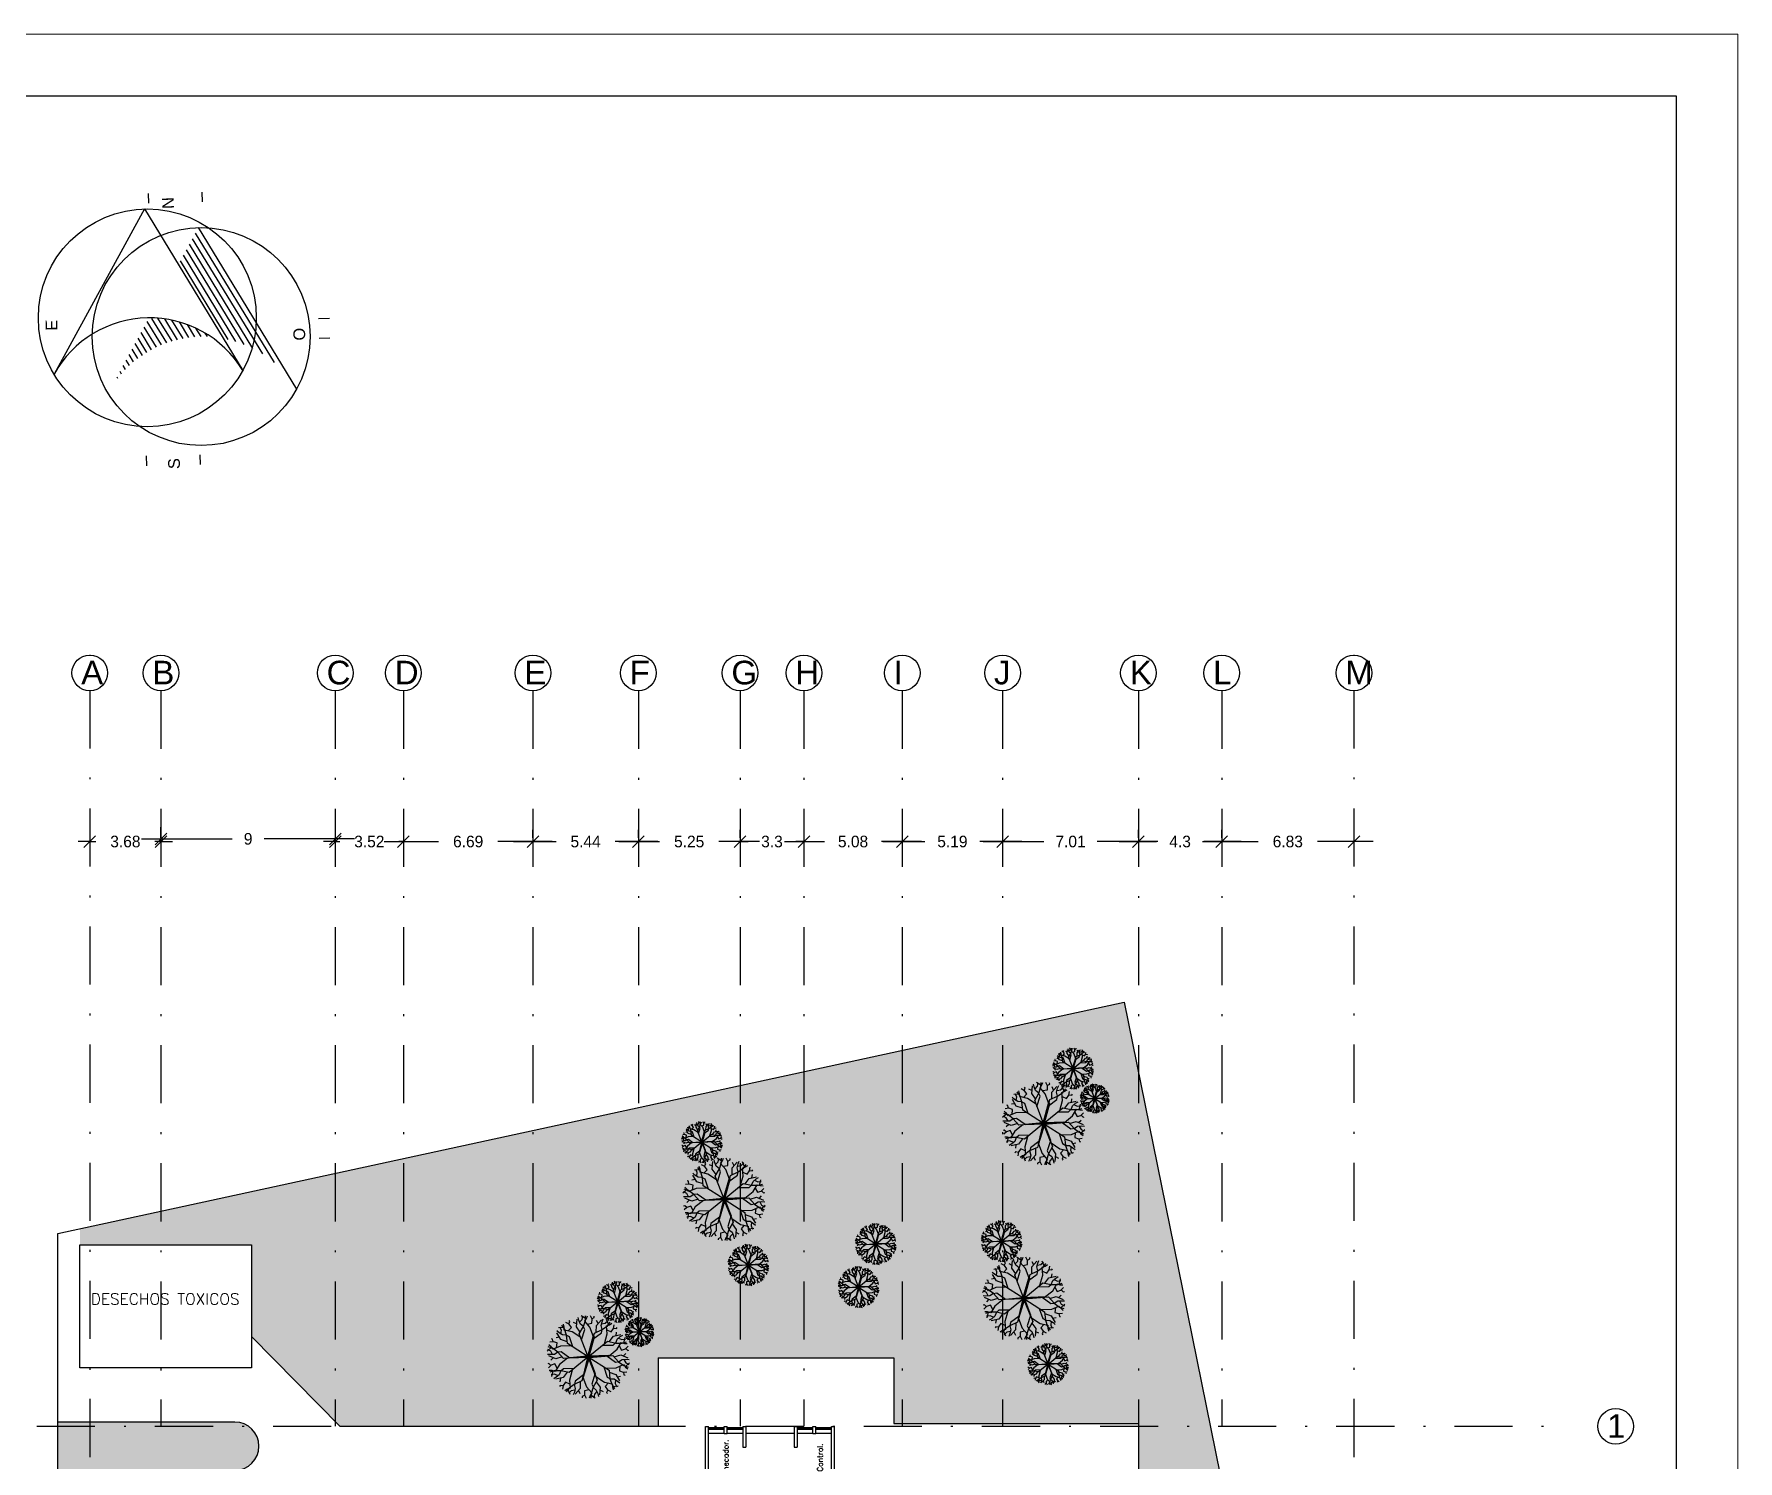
# Model space of a CAD drawing. Header units: millimetres. Extents: x -1615 to -538, y 177 to 397.
# Drawn here: x -815.1 to -727.1, y 323.5 to 397.2 of the extents above; entities that cross this region are included whole.
import ezdxf
from ezdxf.enums import TextEntityAlignment as Align

# ---------------------------------------------------------------- set-up
doc = ezdxf.new("R2010")
doc.units = ezdxf.units.MM
doc.linetypes.add('DASHDOT', pattern=[1, 0.5, -0.25, 0, -0.25])
for name, color, linetype in [('010', 6, 'Continuous'), ('7', 7, 'Continuous'), ('AUX', 8, 'Continuous'), ('EJES', 4, 'DASHDOT'), ('LOCALES', 2, 'Continuous'), ('MOB', 7, 'Continuous'), ('MUROS', 1, 'Continuous'), ('MUROS2', 9, 'Continuous'), ('P-1', 1, 'Continuous'), ('TITULOS', 5, 'Continuous'), ('VENTANAS', 4, 'Continuous')]:
    doc.layers.add(name, color=color, linetype=linetype)
doc.layers.add('muros bajos', color=252, linetype='Continuous', lineweight=20)
doc.styles.add('LOCALES', font='ARIAL.TTF', dxfattribs={"height": 0.25})
doc.styles.add('ROMANS', font='ROMANS.shx')
doc.styles.get("Standard").update_dxf_attribs({"font": 'stylu.ttf'})
doc.styles.add('SUIZOA', font='swissl.ttf')
doc.dimstyles.new('ISO-25', dxfattribs={"dimtxt": 0.5, "dimasz": 0.5, "dimexe": 0.5, "dimexo": 0.625, "dimtad": 0, "dimtih": 1, "dimtoh": 1, "dimtxsty": 'Standard', "dimblk": 'ARCHTICK', "dimcen": 2.5, "dimadec": 0, "dimazin": 0, "dimtfac": 1, "dimtmove": 0, "dimatfit": 3, "dimfxl": 0, "dimarcsym": 0})

# ---------------------------------------------------------------- blocks, each defined once
blk = doc.blocks.new('tree_pl01')
at = {"layer": '010'}
for p, q in [((-0.78, 1.712), (-0.796, 1.768)), ((-0.647, 1.687), (-0.78, 1.712)), ((-0.65, 1.67), (-0.625, 1.849)), ((-0.589, 1.488), (-0.65, 1.67)), ((-0.407, 1.786), (-0.492, 1.891)), ((-0.434, 1.336), (-0.286, 1.687)), ((-0.286, 1.687), (-0.407, 1.786)), ((-0.333, 1.709), (-0.405, 1.916)), ((-0.383, 1.766), (-0.201, 1.975)), ((-0.148, 1.454), (-0.333, 1.709)), ((-0.192, 1.794), (-0.272, 1.946)), ((-0.034, 1.707), (-0.192, 1.794)), ((-0.026, 1.814), (-0.039, 1.955)), ((-0.039, 1.625), (-0.026, 1.814)), ((0.182, 1.555), (0.038, 1.891)), ((0.13, 1.676), (0.248, 1.794)), ((0.397, 1.892), (0.417, 1.947)), ((0.49, 1.793), (0.397, 1.892)), ((0.42, 1.599), (0.478, 1.781)), ((0.478, 1.781), (0.603, 1.912)), ((0.742, 1.733), (0.735, 1.868)), ((0.782, 1.582), (0.742, 1.733)), ((0.75, 1.702), (1.02, 1.764)), ((0.757, 1.627), (0.82, 1.837)), ((0.921, 1.613), (0.946, 1.782)), ((1.067, 1.532), (1.14, 1.653)), ((-1.627, 0.874), (-1.673, 0.91)), ((-1.504, 0.932), (-1.627, 0.874)), ((-1.496, 0.917), (-1.582, 1.076)), ((-1.369, 1.153), (-1.499, 1.188)), ((-1.341, 0.806), (-1.496, 0.917)), ((-1.263, 1.135), (-1.444, 1.26)), ((-1.213, 1.145), (-1.369, 1.153)), ((-1.199, 1.286), (-1.353, 1.362)), ((-1.17, 0.963), (-1.341, 0.806)), ((-1.337, 1.152), (-1.313, 1.427)), ((-0.964, 1.038), (-1.263, 1.135)), ((-1.126, 0.773), (-1.213, 1.145)), ((-1.02, 1.309), (-1.199, 1.286)), ((-1.077, 1.4), (-1.17, 1.507)), ((-0.976, 1.24), (-1.077, 1.4)), ((-0.757, 1.313), (-1.07, 1.5)), ((-0.965, 1.038), (-0.976, 1.24)), ((-0.882, 0.903), (-0.967, 1.058)), ((-0.559, 0.994), (-0.964, 1.038)), ((-0.396, 0.739), (-0.882, 0.903)), ((-0.87, 1.38), (-0.843, 1.545)), ((-0.651, 1.004), (-0.757, 1.313)), ((-0.359, 1.515), (-0.589, 1.488)), ((0.086, -0.01), (-0.559, 0.994)), ((-0.456, 0.834), (-0.434, 1.336)), ((-0.161, 1.297), (-0.138, 1.473)), ((0.137, 0.879), (-0.161, 1.297)), ((-0.149, 1.456), (-0.039, 1.625)), ((0.154, 1.181), (-0.148, 1.454)), ((0.086, 1.243), (0.182, 1.555)), ((0.086, -0.01), (0.154, 1.181)), ((0.086, -0.01), (0.841, 0.914)), ((0.143, 0.991), (0.456, 1.384)), ((0.623, 1.485), (0.42, 1.599)), ((0.456, 1.384), (0.782, 1.582)), ((0.649, 0.679), (0.654, 1.192)), ((0.654, 1.192), (0.776, 1.321)), ((0.721, 0.766), (1.205, 0.9)), ((0.757, 1.312), (0.757, 1.627)), ((0.757, 1.313), (0.946, 1.386)), ((0.841, 0.914), (0.757, 1.312)), ((0.822, 1.003), (1.083, 1.2)), ((0.998, 1.449), (0.921, 1.613)), ((0.946, 1.386), (1.067, 1.532)), ((1.083, 1.2), (1.164, 1.556)), ((1.112, 1.328), (1.277, 1.354)), ((1.205, 0.9), (1.585, 0.868)), ((1.302, 1.095), (1.455, 1.208)), ((1.399, 0.884), (1.302, 1.095)), ((1.406, 0.665), (1.591, 0.919)), ((1.455, 1.346), (1.504, 1.378)), ((1.472, 1.211), (1.455, 1.346)), ((1.455, 1.208), (1.634, 1.24)), ((1.585, 0.868), (1.641, 1.014)), ((1.591, 0.919), (1.765, 1.052)), ((1.63, 0.984), (1.884, 0.876)), ((1.641, 1.014), (1.715, 1.127)), ((1.715, 0.812), (1.835, 0.934)), ((-1.775, 0.076), (-1.901, 0.028)), ((-1.679, 0.123), (-1.898, 0.118)), ((-1.748, 0.094), (-1.891, 0.331)), ((-1.716, 0.284), (-1.885, 0.254)), ((-1.684, 0.447), (-1.822, 0.479)), ((-1.643, 0.161), (-1.775, 0.076)), ((-1.373, 0.565), (-1.737, 0.532)), ((-1.584, 0.407), (-1.716, 0.284)), ((-1.508, 0.377), (-1.684, 0.447)), ((-1.379, 0.221), (-1.679, 0.123)), ((-1.355, -0.088), (-1.643, 0.161)), ((-1.504, 0.553), (-1.58, 0.702)), ((-1.502, 0.039), (-1.548, -0.188)), ((-1.381, 0.22), (-1.508, 0.377)), ((-1.233, 0.16), (-1.394, 0.236)), ((-1.026, 0.423), (-1.379, 0.221)), ((-1.106, 0.378), (-1.373, 0.565)), ((-0.744, 0.314), (-1.233, 0.16)), ((-0.849, 0.354), (-1.126, 0.773)), ((0.086, -0.01), (-1.026, 0.423)), ((0.086, -0.01), (1.239, 0.293)), ((0.947, 0.216), (1.252, 0.628)), ((1.055, 0.245), (1.526, 0.069)), ((1.239, 0.293), (1.406, 0.665)), ((1.252, 0.628), (1.427, 0.661)), ((1.277, 0.377), (1.604, 0.382)), ((1.407, 0.666), (1.602, 0.614)), ((1.526, 0.069), (1.814, -0.181)), ((1.602, 0.614), (1.786, 0.66)), ((1.604, 0.382), (1.879, 0.623)), ((1.673, -0.059), (1.719, 0.169)), ((1.681, 0.634), (1.715, 0.812)), ((1.703, 0.469), (1.851, 0.393)), ((1.719, 0.169), (1.91, 0.17)), ((1.786, 0.66), (1.916, 0.716)), ((1.91, 0.17), (2.073, 0.092)), ((1.925, 0.163), (1.99, 0.282)), ((1.99, 0.282), (2.049, 0.28)), ((-1.739, -0.19), (-1.902, -0.111)), ((-1.819, -0.301), (-1.878, -0.299)), ((-1.754, -0.182), (-1.819, -0.301)), ((-1.615, -0.68), (-1.745, -0.735)), ((-1.548, -0.188), (-1.739, -0.19)), ((-1.433, -0.402), (-1.708, -0.642)), ((-1.532, -0.489), (-1.68, -0.413)), ((-1.431, -0.633), (-1.615, -0.68)), ((-1.51, -0.653), (-1.544, -0.831)), ((-1.106, -0.397), (-1.433, -0.402)), ((-1.236, -0.685), (-1.431, -0.633)), ((-1.235, -0.684), (-1.42, -0.939)), ((-0.884, -0.264), (-1.355, -0.088)), ((-1.081, -0.648), (-1.256, -0.681)), ((-1.068, -0.313), (-1.235, -0.684)), ((-0.776, -0.236), (-1.081, -0.648)), ((0.086, -0.01), (-1.068, -0.313)), ((-0.55, -0.786), (-1.034, -0.92)), ((0.086, -0.01), (-0.67, -0.933)), ((-0.478, -0.699), (-0.483, -1.211)), ((0.086, -0.01), (0.017, -1.201)), ((0.019, -0.989), (0.1, -0.013)), ((0.063, -0.05), (0.019, -0.989)), ((0.086, -0.01), (1.197, -0.443)), ((0.086, -0.01), (0.73, -1.013)), ((0.567, -0.759), (1.053, -0.922)), ((0.915, -0.333), (1.404, -0.18)), ((1.02, -0.374), (1.297, -0.793)), ((1.197, -0.443), (1.55, -0.24)), ((1.277, -0.397), (1.544, -0.585)), ((1.297, -0.793), (1.384, -1.164)), ((1.404, -0.18), (1.565, -0.255)), ((1.544, -0.585), (1.908, -0.552)), ((1.55, -0.24), (1.85, -0.143)), ((1.552, -0.24), (1.679, -0.396)), ((1.675, -0.573), (1.751, -0.722)), ((1.679, -0.396), (1.855, -0.467)), ((1.755, -0.427), (1.887, -0.303)), ((1.814, -0.181), (1.946, -0.096)), ((1.85, -0.143), (2.069, -0.138)), ((1.855, -0.467), (1.993, -0.499)), ((1.887, -0.303), (2.056, -0.274)), ((1.919, -0.113), (2.062, -0.35)), ((1.946, -0.096), (2.072, -0.047)), ((-1.459, -1.004), (-1.713, -0.896)), ((-1.544, -0.831), (-1.664, -0.954)), ((-1.42, -0.939), (-1.594, -1.072)), ((-1.47, -1.034), (-1.544, -1.147)), ((-1.414, -0.888), (-1.47, -1.034)), ((-1.284, -1.228), (-1.463, -1.26)), ((-1.034, -0.92), (-1.414, -0.888)), ((-1.284, -1.365), (-1.333, -1.398)), ((-1.301, -1.231), (-1.284, -1.365)), ((-1.131, -1.114), (-1.284, -1.228)), ((-1.228, -0.904), (-1.131, -1.114)), ((-0.941, -1.348), (-1.106, -1.374)), ((-0.912, -1.219), (-0.993, -1.576)), ((-0.896, -1.551), (-0.969, -1.672)), ((-0.651, -1.023), (-0.912, -1.219)), ((-0.775, -1.406), (-0.896, -1.551)), ((-0.827, -1.468), (-0.75, -1.632)), ((-0.586, -1.333), (-0.775, -1.406)), ((-0.75, -1.632), (-0.775, -1.802)), ((-0.67, -0.933), (-0.586, -1.332)), ((-0.285, -1.404), (-0.611, -1.601)), ((-0.611, -1.601), (-0.571, -1.753)), ((-0.483, -1.211), (-0.605, -1.341)), ((-0.586, -1.332), (-0.586, -1.646)), ((-0.452, -1.505), (-0.249, -1.618)), ((-0.249, -1.618), (-0.307, -1.8)), ((0.028, -1.011), (-0.285, -1.404)), ((0.085, -1.262), (-0.011, -1.575)), ((-0.011, -1.575), (0.133, -1.911)), ((0.017, -1.201), (0.319, -1.474)), ((0.034, -0.899), (0.332, -1.316)), ((0.32, -1.475), (0.21, -1.645)), ((0.332, -1.316), (0.309, -1.493)), ((0.319, -1.474), (0.504, -1.729)), ((0.605, -1.356), (0.457, -1.707)), ((0.53, -1.535), (0.76, -1.508)), ((0.627, -0.854), (0.605, -1.356)), ((0.73, -1.013), (1.135, -1.057)), ((0.76, -1.508), (0.821, -1.689)), ((0.822, -1.023), (0.928, -1.332)), ((0.928, -1.332), (1.241, -1.52)), ((1.041, -1.4), (1.014, -1.565)), ((1.053, -0.922), (1.138, -1.078)), ((1.135, -1.057), (1.434, -1.154)), ((1.136, -1.058), (1.147, -1.259)), ((1.147, -1.259), (1.248, -1.42)), ((1.191, -1.328), (1.37, -1.306)), ((1.248, -1.42), (1.341, -1.526)), ((1.341, -0.983), (1.512, -0.825)), ((1.37, -1.306), (1.524, -1.382)), ((1.384, -1.164), (1.54, -1.173)), ((1.434, -1.154), (1.615, -1.279)), ((1.508, -1.171), (1.484, -1.447)), ((1.512, -0.825), (1.667, -0.936)), ((1.54, -1.173), (1.67, -1.208)), ((1.667, -0.936), (1.753, -1.096)), ((1.675, -0.951), (1.798, -0.894)), ((1.798, -0.894), (1.844, -0.93)), ((-0.579, -1.722), (-0.849, -1.784)), ((-0.586, -1.646), (-0.649, -1.856)), ((-0.571, -1.753), (-0.564, -1.887)), ((-0.307, -1.8), (-0.432, -1.931)), ((-0.319, -1.813), (-0.226, -1.912)), ((-0.226, -1.912), (-0.246, -1.966)), ((0.041, -1.696), (-0.077, -1.814)), ((0.21, -1.645), (0.197, -1.834)), ((0.197, -1.834), (0.21, -1.975)), ((0.205, -1.726), (0.363, -1.814)), ((0.363, -1.814), (0.443, -1.965)), ((0.554, -1.786), (0.372, -1.994)), ((0.457, -1.707), (0.578, -1.806)), ((0.504, -1.729), (0.576, -1.936)), ((0.578, -1.806), (0.663, -1.91)), ((0.821, -1.689), (0.796, -1.868)), ((0.818, -1.706), (0.951, -1.732)), ((0.951, -1.732), (0.967, -1.787))]:
    blk.add_line(p, q, dxfattribs=at)
for points in [[(0.119, 0.883), (0.038, 0.025), (0, -1.058)], [(0.05, -1.015), (0.125, -0.05), (1.059, 0.238), (0.107, 0.013), (0.138, 0.889)], [(0, 0), (-0.946, -0.263), (-0.864, -0.288), (0.069, -0.032)], [(0.194, -0.032), (0.939, -0.326), (0.902, -0.357), (0.125, -0.063)]]:
    blk.add_lwpolyline(points, dxfattribs=at)
blk = doc.blocks.new('_Oblique')
at = {"color": 0, "linetype": 'ByBlock', "lineweight": -2}
blk.add_line((-0.5, -0.5), (0.5, 0.5), dxfattribs=at)
blk = doc.blocks.new('*D70')
at = {"color": 0, "lineweight": -2}
for p, q in [((1088.774, 277.916), (1088.174, 277.916)), ((1088.774, 277.916), (1089.086, 277.916)), ((1088.774, 277.854), (1088.774, 277.316)), ((1092.449, 277.916), (1092.136, 277.916)), ((1092.449, 277.916), (1093.049, 277.916)), ((1092.449, 277.854), (1092.449, 277.316))]:
    blk.add_line(p, q, dxfattribs=at)
at = {"layer": 'Defpoints', "color": 0}
for p in [(1088.774, 278.054), (1092.449, 278.054), (1092.449, 277.916)]:
    blk.add_point(p, dxfattribs=at)
at = {"color": 0, "lineweight": -2, "xscale": 0.6, "yscale": 0.6, "zscale": 0.6}
blk.add_blockref('_Oblique', (1088.774, 277.916), dxfattribs=at)
at = {"color": 0, "lineweight": -2, "xscale": 0.6, "yscale": 0.6, "zscale": 0.6, "rotation": 180}
blk.add_blockref('_Oblique', (1092.449, 277.916), dxfattribs=at)
at = {"color": 0, "insert": (1090.611, 277.916), "char_height": 0.6, "attachment_point": 5}
blk.add_mtext('3.68', dxfattribs=at)
blk = doc.blocks.new('_ArchTick')
at = {"color": 0, "linetype": 'ByBlock', "const_width": 0.15}
blk.add_lwpolyline([(-0.5, -0.5), (0.5, 0.5)], dxfattribs=at)
blk = doc.blocks.new('*D71')
at = {"color": 0, "lineweight": -2}
for p, q in [((1091.449, 278.054), (1096.124, 278.054)), ((1092.449, 278.116), (1092.449, 278.654)), ((1102.449, 278.054), (1097.774, 278.054)), ((1101.449, 277.854), (1101.449, 277.454))]:
    blk.add_line(p, q, dxfattribs=at)
at = {"layer": 'Defpoints', "color": 0}
for p in [(1101.449, 278.054), (1101.449, 278.054), (1092.449, 277.916)]:
    blk.add_point(p, dxfattribs=at)
at = {"color": 0, "lineweight": -2, "xscale": 0.6, "yscale": 0.6, "zscale": 0.6, "rotation": 180}
blk.add_blockref('_Oblique', (1092.449, 278.054), dxfattribs=at)
at = {"color": 0, "lineweight": -2, "xscale": 0.6, "yscale": 0.6, "zscale": 0.6}
blk.add_blockref('_Oblique', (1101.449, 278.054), dxfattribs=at)
at = {"color": 0, "insert": (1096.949, 278.054), "char_height": 0.6, "attachment_point": 5}
blk.add_mtext('9', dxfattribs=at)
blk = doc.blocks.new('*D72')
at = {"color": 0, "lineweight": -2}
for p, q in [((1101.449, 277.916), (1100.849, 277.916)), ((1101.449, 277.916), (1101.683, 277.916)), ((1101.449, 277.716), (1101.449, 277.316)), ((1104.968, 277.916), (1104.733, 277.916)), ((1104.968, 277.916), (1105.568, 277.916)), ((1104.968, 277.716), (1104.968, 277.316))]:
    blk.add_line(p, q, dxfattribs=at)
at = {"layer": 'Defpoints', "color": 0}
for p in [(1101.449, 277.916), (1104.968, 277.916), (1104.968, 277.916)]:
    blk.add_point(p, dxfattribs=at)
at = {"color": 0, "lineweight": -2, "xscale": 0.6, "yscale": 0.6, "zscale": 0.6}
blk.add_blockref('_Oblique', (1101.449, 277.916), dxfattribs=at)
at = {"color": 0, "lineweight": -2, "xscale": 0.6, "yscale": 0.6, "zscale": 0.6, "rotation": 180}
blk.add_blockref('_Oblique', (1104.968, 277.916), dxfattribs=at)
at = {"color": 0, "insert": (1103.208, 277.916), "char_height": 0.6, "attachment_point": 5}
blk.add_mtext('3.52', dxfattribs=at)
blk = doc.blocks.new('*D73')
at = {"color": 0, "lineweight": -2}
for p, q in [((1103.968, 277.916), (1106.787, 277.916)), ((1104.968, 277.716), (1104.968, 277.316)), ((1112.655, 277.916), (1109.837, 277.916)), ((1111.655, 277.716), (1111.655, 277.316))]:
    blk.add_line(p, q, dxfattribs=at)
at = {"layer": 'Defpoints', "color": 0}
for p in [(1104.968, 277.916), (1111.655, 277.916), (1111.655, 277.916)]:
    blk.add_point(p, dxfattribs=at)
at = {"color": 0, "lineweight": -2, "xscale": 0.6, "yscale": 0.6, "zscale": 0.6, "rotation": 180}
blk.add_blockref('_Oblique', (1104.968, 277.916), dxfattribs=at)
at = {"color": 0, "lineweight": -2, "xscale": 0.6, "yscale": 0.6, "zscale": 0.6}
blk.add_blockref('_Oblique', (1111.655, 277.916), dxfattribs=at)
at = {"color": 0, "insert": (1108.312, 277.916), "char_height": 0.6, "attachment_point": 5}
blk.add_mtext('6.69', dxfattribs=at)
blk = doc.blocks.new('*D74')
at = {"color": 0, "lineweight": -2}
for p, q in [((1111.655, 278.116), (1111.655, 278.516)), ((1117.099, 278.116), (1117.099, 278.516)), ((1110.655, 277.916), (1112.852, 277.916)), ((1118.099, 277.916), (1115.902, 277.916))]:
    blk.add_line(p, q, dxfattribs=at)
at = {"layer": 'Defpoints', "color": 0}
for p in [(1111.655, 277.916), (1117.099, 277.916), (1117.099, 277.916)]:
    blk.add_point(p, dxfattribs=at)
at = {"color": 0, "lineweight": -2, "xscale": 0.6, "yscale": 0.6, "zscale": 0.6, "rotation": 180}
blk.add_blockref('_Oblique', (1111.655, 277.916), dxfattribs=at)
at = {"color": 0, "lineweight": -2, "xscale": 0.6, "yscale": 0.6, "zscale": 0.6}
blk.add_blockref('_Oblique', (1117.099, 277.916), dxfattribs=at)
at = {"color": 0, "insert": (1114.377, 277.916), "char_height": 0.6, "attachment_point": 5}
blk.add_mtext('5.44', dxfattribs=at)
blk = doc.blocks.new('*D75')
at = {"color": 0, "lineweight": -2}
for p, q in [((1116.099, 277.916), (1118.199, 277.916)), ((1117.099, 277.716), (1117.099, 277.316)), ((1123.349, 277.916), (1121.249, 277.916)), ((1122.349, 277.716), (1122.349, 277.316))]:
    blk.add_line(p, q, dxfattribs=at)
at = {"layer": 'Defpoints', "color": 0}
for p in [(1117.099, 277.916), (1122.349, 277.916), (1122.349, 277.916)]:
    blk.add_point(p, dxfattribs=at)
at = {"color": 0, "lineweight": -2, "xscale": 0.6, "yscale": 0.6, "zscale": 0.6, "rotation": 180}
blk.add_blockref('_Oblique', (1117.099, 277.916), dxfattribs=at)
at = {"color": 0, "lineweight": -2, "xscale": 0.6, "yscale": 0.6, "zscale": 0.6}
blk.add_blockref('_Oblique', (1122.349, 277.916), dxfattribs=at)
at = {"color": 0, "insert": (1119.724, 277.916), "char_height": 0.6, "attachment_point": 5}
blk.add_mtext('5.25', dxfattribs=at)
blk = doc.blocks.new('*D76')
at = {"color": 0, "lineweight": -2}
for p, q in [((1122.349, 278.116), (1122.349, 278.516)), ((1122.349, 277.916), (1121.749, 277.916)), ((1122.349, 277.916), (1122.774, 277.916)), ((1125.649, 277.916), (1125.224, 277.916)), ((1125.649, 277.916), (1126.249, 277.916)), ((1125.649, 277.716), (1125.649, 277.316))]:
    blk.add_line(p, q, dxfattribs=at)
at = {"layer": 'Defpoints', "color": 0}
for p in [(1122.349, 277.916), (1125.649, 277.916), (1125.649, 277.916)]:
    blk.add_point(p, dxfattribs=at)
at = {"color": 0, "lineweight": -2, "xscale": 0.6, "yscale": 0.6, "zscale": 0.6}
blk.add_blockref('_Oblique', (1122.349, 277.916), dxfattribs=at)
at = {"color": 0, "lineweight": -2, "xscale": 0.6, "yscale": 0.6, "zscale": 0.6, "rotation": 180}
blk.add_blockref('_Oblique', (1125.649, 277.916), dxfattribs=at)
at = {"color": 0, "insert": (1123.999, 277.916), "char_height": 0.6, "attachment_point": 5}
blk.add_mtext('3.3', dxfattribs=at)
blk = doc.blocks.new('*D77')
at = {"color": 0, "lineweight": -2}
for p, q in [((1124.649, 277.916), (1126.711, 277.916)), ((1125.649, 277.716), (1125.649, 277.316)), ((1131.724, 277.916), (1129.661, 277.916)), ((1130.724, 277.716), (1130.724, 277.316))]:
    blk.add_line(p, q, dxfattribs=at)
at = {"layer": 'Defpoints', "color": 0}
for p in [(1125.649, 277.916), (1130.724, 277.916), (1130.724, 277.916)]:
    blk.add_point(p, dxfattribs=at)
at = {"color": 0, "lineweight": -2, "xscale": 0.6, "yscale": 0.6, "zscale": 0.6, "rotation": 180}
blk.add_blockref('_Oblique', (1125.649, 277.916), dxfattribs=at)
at = {"color": 0, "lineweight": -2, "xscale": 0.6, "yscale": 0.6, "zscale": 0.6}
blk.add_blockref('_Oblique', (1130.724, 277.916), dxfattribs=at)
at = {"color": 0, "insert": (1128.186, 277.916), "char_height": 0.6, "attachment_point": 5}
blk.add_mtext('5.08', dxfattribs=at)
blk = doc.blocks.new('*D78')
at = {"color": 0, "lineweight": -2}
for p, q in [((1129.724, 277.916), (1131.891, 277.916)), ((1130.724, 277.716), (1130.724, 277.316)), ((1136.909, 277.916), (1134.741, 277.916)), ((1135.909, 277.716), (1135.909, 277.316))]:
    blk.add_line(p, q, dxfattribs=at)
at = {"layer": 'Defpoints', "color": 0}
for p in [(1130.724, 277.916), (1135.909, 277.916), (1135.909, 277.916)]:
    blk.add_point(p, dxfattribs=at)
at = {"color": 0, "lineweight": -2, "xscale": 0.6, "yscale": 0.6, "zscale": 0.6, "rotation": 180}
blk.add_blockref('_Oblique', (1130.724, 277.916), dxfattribs=at)
at = {"color": 0, "lineweight": -2, "xscale": 0.6, "yscale": 0.6, "zscale": 0.6}
blk.add_blockref('_Oblique', (1135.909, 277.916), dxfattribs=at)
at = {"color": 0, "insert": (1133.316, 277.916), "char_height": 0.6, "attachment_point": 5}
blk.add_mtext('5.19', dxfattribs=at)
blk = doc.blocks.new('*D79')
at = {"color": 0, "lineweight": -2}
for p, q in [((1134.909, 277.916), (1138.041, 277.916)), ((1135.909, 277.716), (1135.909, 277.316)), ((1143.924, 277.916), (1140.791, 277.916)), ((1142.924, 277.716), (1142.924, 277.316))]:
    blk.add_line(p, q, dxfattribs=at)
at = {"layer": 'Defpoints', "color": 0}
for p in [(1135.909, 277.916), (1142.924, 277.916), (1142.924, 277.916)]:
    blk.add_point(p, dxfattribs=at)
at = {"color": 0, "lineweight": -2, "xscale": 0.6, "yscale": 0.6, "zscale": 0.6, "rotation": 180}
blk.add_blockref('_Oblique', (1135.909, 277.916), dxfattribs=at)
at = {"color": 0, "lineweight": -2, "xscale": 0.6, "yscale": 0.6, "zscale": 0.6}
blk.add_blockref('_Oblique', (1142.924, 277.916), dxfattribs=at)
at = {"color": 0, "insert": (1139.416, 277.916), "char_height": 0.6, "attachment_point": 5}
blk.add_mtext('7.01', dxfattribs=at)
blk = doc.blocks.new('*D80')
at = {"color": 0, "lineweight": -2}
for p, q in [((1142.924, 278.116), (1142.924, 278.516)), ((1147.224, 278.116), (1147.224, 278.516)), ((1141.924, 277.916), (1143.849, 277.916)), ((1148.224, 277.916), (1146.299, 277.916))]:
    blk.add_line(p, q, dxfattribs=at)
at = {"layer": 'Defpoints', "color": 0}
for p in [(1142.924, 277.916), (1147.224, 277.916), (1147.224, 277.916)]:
    blk.add_point(p, dxfattribs=at)
at = {"color": 0, "lineweight": -2, "xscale": 0.6, "yscale": 0.6, "zscale": 0.6, "rotation": 180}
blk.add_blockref('_Oblique', (1142.924, 277.916), dxfattribs=at)
at = {"color": 0, "lineweight": -2, "xscale": 0.6, "yscale": 0.6, "zscale": 0.6}
blk.add_blockref('_Oblique', (1147.224, 277.916), dxfattribs=at)
at = {"color": 0, "insert": (1145.074, 277.916), "char_height": 0.6, "attachment_point": 5}
blk.add_mtext('4.3', dxfattribs=at)
blk = doc.blocks.new('*D81')
at = {"color": 0, "lineweight": -2}
for p, q in [((1147.224, 278.116), (1147.224, 278.516)), ((1146.224, 277.916), (1149.111, 277.916)), ((1155.049, 277.916), (1152.161, 277.916)), ((1154.049, 277.716), (1154.049, 277.316))]:
    blk.add_line(p, q, dxfattribs=at)
at = {"layer": 'Defpoints', "color": 0}
for p in [(1147.224, 277.916), (1154.049, 277.916), (1154.049, 277.916)]:
    blk.add_point(p, dxfattribs=at)
at = {"color": 0, "lineweight": -2, "xscale": 0.6, "yscale": 0.6, "zscale": 0.6, "rotation": 180}
blk.add_blockref('_Oblique', (1147.224, 277.916), dxfattribs=at)
at = {"color": 0, "lineweight": -2, "xscale": 0.6, "yscale": 0.6, "zscale": 0.6}
blk.add_blockref('_Oblique', (1154.049, 277.916), dxfattribs=at)
at = {"color": 0, "insert": (1150.636, 277.916), "char_height": 0.6, "attachment_point": 5}
blk.add_mtext('6.83', dxfattribs=at)
blk = doc.blocks.new('HJSFLHSDGJHISDKGBGJKFAD')
at = {"layer": 'EJES', "color": 2, "ltscale": 6}
for p, q in [((1088.774, 287.559), (1088.774, 287.547)), ((1154.049, 287.559), (1154.049, 287.547)), ((1088.774, 285.731), (1088.774, 141.621)), ((1092.449, 285.704), (1092.449, 247.718)), ((1101.449, 285.704), (1101.449, 247.718)), ((1104.968, 285.704), (1104.968, 247.718)), ((1111.655, 285.704), (1111.655, 247.718)), ((1117.099, 285.704), (1117.099, 247.718)), ((1122.349, 285.704), (1122.349, 247.718)), ((1125.649, 285.704), (1125.649, 247.718)), ((1130.724, 285.704), (1130.724, 247.718)), ((1135.909, 285.704), (1135.909, 247.718)), ((1142.924, 285.704), (1142.924, 247.718)), ((1147.224, 285.704), (1147.224, 247.718)), ((1154.049, 285.731), (1154.049, 141.621)), ((1073.84, 247.718), (1164.301, 247.718))]:
    blk.add_line(p, q, dxfattribs=at)
at = {"layer": 'EJES', "linetype": 'Continuous'}
for centre in [(1088.774, 286.625), (1092.449, 286.625), (1101.449, 286.625), (1104.968, 286.625), (1111.655, 286.625), (1117.099, 286.625), (1122.349, 286.625), (1125.649, 286.625), (1130.724, 286.625), (1135.909, 286.625), (1142.924, 286.625), (1147.224, 286.625), (1154.049, 286.625), (1167.567, 247.718)]:
    blk.add_circle(centre, 0.922, dxfattribs=at)
at = {"layer": 'EJES', "color": 5, "style": 'SUIZOA'}
for s, p in [('A', (1088.328, 286.035)), ('B', (1092.003, 286.035)), ('C', (1101.003, 286.035)), ('D', (1104.522, 286.035)), ('E', (1111.209, 286.035)), ('F', (1116.653, 286.035)), ('G', (1121.903, 286.035)), ('H', (1125.203, 286.035)), ('I', (1130.278, 286.035)), ('J', (1135.463, 286.035)), ('K', (1142.478, 286.035)), ('L', (1146.778, 286.035)), ('M', (1153.603, 286.035)), ('1', (1167.121, 247.127))]:
    blk.add_text(s, height=1.219, dxfattribs=at).set_placement(p)
for base, p1, p2, picture, middle in [((1092.448578448, 277.916158617), (1088.773578448, 278.05390509), (1092.448578448, 278.05390509), '*D70', (1090.611078448, 277.916158617)), ((1101.449, 278.054), (1092.449, 277.916), (1101.449, 278.054), '*D71', (1096.949, 278.054)), ((1104.968, 277.916), (1101.449, 277.916), (1104.968, 277.916), '*D72', (1103.208, 277.916)), ((1111.655, 277.916), (1104.968, 277.916), (1111.655, 277.916), '*D73', (1108.312, 277.916)), ((1117.099, 277.916), (1111.655, 277.916), (1117.099, 277.916), '*D74', (1114.377, 277.916)), ((1122.349, 277.916), (1117.099, 277.916), (1122.349, 277.916), '*D75', (1119.724, 277.916)), ((1125.649, 277.916), (1122.349, 277.916), (1125.649, 277.916), '*D76', (1123.999, 277.916)), ((1130.723578448, 277.916158617), (1125.648578448, 277.916158617), (1130.723578448, 277.916158617), '*D77', (1128.186078448, 277.916158617)), ((1135.9091, 277.9162), (1130.7236, 277.9162), (1135.9091, 277.9162), '*D78', (1133.3163, 277.9162)), ((1142.9236, 277.9162), (1135.9091, 277.9162), (1142.9236, 277.9162), '*D79', (1139.4163, 277.9162)), ((1147.224, 277.916), (1142.924, 277.916), (1147.224, 277.916), '*D80', (1145.074, 277.916)), ((1154.048578448, 277.916158617), (1147.223578448, 277.916158617), (1154.048578448, 277.916158617), '*D81', (1150.636078448, 277.916158617))]:
    dim = blk.add_linear_dim(base=base, p1=p1, p2=p2, dimstyle='ISO-25', override={"dimtxt": 0.6, "dimasz": 0.6, "dimexe": 0.6, "dimexo": 0.2, "dimtad": 0, "dimtih": 1, "dimdsep": 46, "dimblk1": 'Oblique', "dimblk2": 'Oblique', "dimsah": 1, "dimdle": 1})
    dim.commit()
    dim.dimension.update_dxf_attribs({"geometry": picture, "text_midpoint": middle})

msp = doc.modelspace()

# ---------------------------------------------------------------- hatches: boundary and pattern name
at = {"layer": 'MOB'}
h = msp.add_hatch(dxfattribs=at)
h.set_pattern_fill('AR-SAND', color=3, scale=0.03, style=0)
h.set_pattern_definition([(37.5, (-1402.8785, 253.7085), (-0.048001, 1.4682397), [0, -1.15824, 0, -1.2954, 0, -1.23825]), (7.5, (-1402.8785, 253.7085), (1.34857, 2.1504753), [0, -0.62484, 0, -1.04394, 0, -0.40005]), (327.5, (-1403.8158, 253.7085), (2.372977, 0.0043116), [0, -0.381, 0, -1.3716, 0, -1.7907]), (317.5, (-1403.8158, 253.7085), (2.2906694, 0.668788), [0, -0.1905, 0, -0.89916, 0, -1.0287])])
h.paths.add_polyline_path([(-758.837, 347.215), (-812.758, 335.518), (-812.758, 334.673), (-803.9, 334.673), (-803.9, 329.947), (-799.313, 325.307), (-782.89, 325.307), (-782.89, 328.837), (-770.72, 328.837), (-770.72, 325.456), (-758.098, 325.456), (-758.098, 303.87), (-760.597, 303.87), (-760.597, 297.006), (-760.508, 297.006), (-760.508, 296.905), (-758.397, 296.905), (-758.397, 296.975), (-757.997, 296.975), (-757.997, 296.575), (-758.097, 296.575), (-758.097, 283.471), (-757.975, 283.471), (-757.975, 283.071), (-758.375, 283.071), (-758.375, 283.155), (-760.375, 283.155), (-760.375, 283.044), (-760.597, 283.044), (-760.597, 279.854), (-760.455, 279.854), (-760.455, 279.705), (-746.972, 279.705), (-746.972, 272.855), (-749.274, 272.855), (-749.274, 265.205), (-745.307, 265.205), (-745.307, 253.28), (-736.306, 250.855), (-741.501, 261.951)])
h.paths.add_polyline_path([(-804.753, 325.526), (-813.904, 325.526), (-813.904, 323.04), (-804.753, 323.04, 1)])
h.paths.add_polyline_path([(-793.647, 300.355), (-811.904, 300.355, 0.414214), (-813.754, 298.505), (-813.754, 296.366, 0.414214), (-811.904, 294.516), (-809.75, 294.516), (-812.618, 297.384), (-810.638, 299.364), (-808.978, 297.704), (-806.998, 299.684), (-805.338, 298.024), (-803.678, 299.684), (-798.51, 294.516), (-796.147, 294.516), (-796.147, 296.613), (-796.208, 296.613), (-796.208, 297.013), (-795.808, 297.013), (-795.808, 296.905), (-793.688, 296.905), (-793.688, 297.074), (-793.647, 297.074)])
h.paths.add_polyline_path([(-803.388, 289.162), (-812.035, 289.162, 1), (-812.035, 285.962), (-803.388, 285.962, 1)])
h.paths.add_polyline_path([(-799.655, 280.258, 0.414214), (-800.005, 280.608), (-808.772, 280.608), (-808.772, 279.83), (-808.372, 279.83), (-808.372, 279.73), (-805.772, 279.73), (-805.772, 279.83), (-805.372, 279.83), (-805.372, 279.73), (-802.772, 279.73), (-802.772, 279.83), (-802.372, 279.83), (-802.372, 279.73), (-799.772, 279.73), (-799.772, 279.83), (-799.655, 279.83)], flags=17)
h.paths.add_polyline_path([(-808.722, 254.706), (-812.247, 254.706), (-812.247, 274.904), (-810.647, 274.904), (-810.647, 280.608), (-810.904, 280.608, 0.414214), (-813.754, 277.758), (-813.754, 253.219, 0.315329), (-806.85, 243.36), (-785.107, 237.258, 0.496821), (-778.947, 241.928), (-778.947, 245.98), (-808.722, 245.98)])
h.paths.add_polyline_path([(-753.647, 257.705), (-763.747, 257.705), (-763.747, 261.081), (-765.147, 261.081), (-765.147, 257.78, -1), (-770.297, 257.78), (-770.297, 261.081), (-772.147, 261.08), (-772.147, 257.774, 0.413999), (-767.725, 253.355), (-753.647, 253.355)], flags=17)
h.paths.add_polyline_path([(-754.727, 229.822, 0.978274), (-755.051, 228.667), (-737.051, 223.615), (-736.65, 225.175)])
h = msp.add_hatch(dxfattribs=at)
h.set_pattern_fill('GRASS', color=3, scale=0.05, style=0)
h.set_pattern_definition([(90, (-1505.3727, 255.352), (-0.898025, 0.898025), [0.238125, -1.557925]), (45, (-1505.3727, 255.352), (-0.8980256, 0.8980256), [0.238125, -1.031875]), (135, (-1505.3727, 255.352), (-0.8980256, -0.8980256), [0.238125, -1.031875])])
h.paths.add_polyline_path([(-758.837, 347.215), (-812.758, 335.518), (-812.758, 334.673), (-803.9, 334.673), (-803.9, 329.947), (-799.313, 325.307), (-782.89, 325.307), (-782.89, 328.837), (-770.72, 328.837), (-770.72, 325.456), (-758.098, 325.456), (-758.098, 303.87), (-760.597, 303.87), (-760.597, 297.006), (-760.508, 297.006), (-760.508, 296.905), (-758.397, 296.905), (-758.397, 296.975), (-757.997, 296.975), (-757.997, 296.575), (-758.097, 296.575), (-758.097, 283.471), (-757.975, 283.471), (-757.975, 283.071), (-758.375, 283.071), (-758.375, 283.155), (-760.375, 283.155), (-760.375, 283.044), (-760.597, 283.044), (-760.597, 279.854), (-760.455, 279.854), (-760.455, 279.705), (-746.972, 279.705), (-746.972, 272.855), (-749.274, 272.855), (-749.274, 265.205), (-745.307, 265.205), (-745.307, 253.28), (-736.306, 250.855), (-741.501, 261.951)])
h.paths.add_polyline_path([(-804.753, 325.526), (-813.904, 325.526), (-813.904, 323.04), (-804.753, 323.04, 1)])
h.paths.add_polyline_path([(-793.647, 300.355), (-811.904, 300.355, 0.414214), (-813.754, 298.505), (-813.754, 296.366, 0.414214), (-811.904, 294.516), (-809.75, 294.516), (-812.618, 297.384), (-810.638, 299.364), (-808.978, 297.704), (-806.998, 299.684), (-805.338, 298.024), (-803.678, 299.684), (-798.51, 294.516), (-796.147, 294.516), (-796.147, 296.613), (-796.208, 296.613), (-796.208, 297.013), (-795.808, 297.013), (-795.808, 296.905), (-793.688, 296.905), (-793.688, 297.074), (-793.647, 297.074)])
h.paths.add_polyline_path([(-803.388, 289.162), (-812.035, 289.162, 1), (-812.035, 285.962), (-803.388, 285.962, 1)])
h.paths.add_polyline_path([(-799.655, 280.258, 0.414214), (-800.005, 280.608), (-808.772, 280.608), (-808.772, 279.83), (-808.372, 279.83), (-808.372, 279.73), (-805.772, 279.73), (-805.772, 279.83), (-805.372, 279.83), (-805.372, 279.73), (-802.772, 279.73), (-802.772, 279.83), (-802.372, 279.83), (-802.372, 279.73), (-799.772, 279.73), (-799.772, 279.83), (-799.655, 279.83)], flags=17)
h.paths.add_polyline_path([(-808.722, 254.706), (-812.247, 254.706), (-812.247, 274.904), (-810.647, 274.904), (-810.647, 280.608), (-810.904, 280.608, 0.414214), (-813.754, 277.758), (-813.754, 253.219, 0.315329), (-806.85, 243.36), (-785.107, 237.258, 0.496821), (-778.947, 241.928), (-778.947, 245.98), (-808.722, 245.98)])
h.paths.add_polyline_path([(-753.647, 257.705), (-763.747, 257.705), (-763.747, 261.081), (-765.147, 261.081), (-765.147, 257.78, -1), (-770.297, 257.78), (-770.297, 261.081), (-772.147, 261.08), (-772.147, 257.774, 0.413999), (-767.725, 253.355), (-753.647, 253.355)], flags=17)
h.paths.add_polyline_path([(-754.727, 229.822, 0.978274), (-755.051, 228.667), (-737.051, 223.615), (-736.65, 225.175)])

# ---------------------------------------------------------------- linework, layer by layer
for p, q in [((-806.647, 387.21), (-801.571, 378.868)), ((-807.115, 386.355), (-803.843, 380.978)), ((-806.959, 386.64), (-803.336, 380.687)), ((-806.803, 386.925), (-802.734, 380.239)), ((-807.583, 385.5), (-805.112, 381.44)), ((-807.427, 385.785), (-804.717, 381.333)), ((-807.271, 386.07), (-804.297, 381.184)), ((-809.454, 382.08), (-808.818, 381.035)), ((-809.298, 382.365), (-808.559, 381.151)), ((-809.057, 382.511), (-808.292, 381.254)), ((-808.744, 382.537), (-808.018, 381.345)), ((-808.392, 382.5), (-807.736, 381.422)), ((-808.024, 382.436), (-807.445, 381.486)), ((-807.637, 382.342), (-807.146, 381.535)), ((-807.227, 382.209), (-806.837, 381.568)), ((-806.786, 382.026), (-806.517, 381.585)), ((-809.921, 381.225), (-809.55, 380.614)), ((-809.765, 381.51), (-809.313, 380.766)), ((-809.609, 381.795), (-809.069, 380.907)), ((-806.301, 381.77), (-806.187, 381.583)), ((-810.545, 380.085), (-810.422, 379.882)), ((-810.389, 380.37), (-810.215, 380.084)), ((-810.233, 380.655), (-810.001, 380.273)), ((-810.077, 380.94), (-809.779, 380.45)), ((-810.857, 379.515), (-810.81, 379.438)), ((-810.701, 379.8), (-810.62, 379.667))]:
    msp.add_line(p, q)
at = {"color": 3, "lineweight": 30}
msp.add_lwpolyline([(-868.757, 180.593), (-868.757, 394.012), (-868.757, 394.012), (-730.337, 394.012), (-730.337, 394.012), (-730.337, 180.593)], close=True, dxfattribs=at)
for centre in [(-809.275, 382.552), (-806.498, 381.585)]:
    msp.add_circle(centre, 5.627)
at = {"layer": '7', "color": 7}
for p, q in [((-813.904, 335.27), (-758.837, 347.215)), ((-758.837, 347.215), (-756.048, 333.495)), ((-756.048, 333.495), (-752.461, 315.854))]:
    msp.add_line(p, q, dxfattribs=at)
at = {"layer": 'AUX', "color": 7}
for p, q in [((-813.904, 323.04), (-813.904, 335.27)), ((-782.89, 328.837), (-782.89, 325.307)), ((-782.89, 328.837), (-770.72, 328.837)), ((-770.72, 328.837), (-770.72, 325.456)), ((-770.72, 325.456), (-758.098, 325.456)), ((-758.098, 325.456), (-758.098, 322.505))]:
    msp.add_line(p, q, dxfattribs=at)
at = {"layer": 'AUX'}
msp.add_line((-775.876, 324.932), (-778.373, 324.932), dxfattribs=at)
at = {"layer": 'MUROS', "color": 1}
for p, q in [((-809.234, 388.98), (-809.222, 388.472)), ((-806.46, 389.043), (-806.448, 388.536)), ((-809.424, 388.177), (-814.092, 379.644)), ((-809.424, 388.177), (-804.347, 379.835)), ((-809.337, 375.419), (-809.326, 374.912)), ((-806.563, 375.483), (-806.551, 374.975))]:
    msp.add_line(p, q, dxfattribs=at)
at = {"layer": 'MUROS'}
for p, q in [((-780.448, 325.307), (-780.298, 325.307)), ((-780.448, 322.205), (-780.448, 325.307)), ((-780.298, 322.505), (-780.298, 325.307)), ((-779.486, 325.307), (-779.336, 325.307)), ((-779.486, 324.932), (-779.486, 325.307)), ((-779.486, 324.932), (-779.336, 324.932)), ((-779.336, 324.932), (-779.336, 325.307)), ((-778.523, 325.307), (-778.373, 325.307)), ((-778.523, 325.307), (-778.523, 324.232)), ((-778.373, 325.307), (-778.373, 324.232)), ((-775.876, 325.307), (-775.726, 325.307)), ((-775.876, 325.307), (-775.876, 324.232)), ((-775.726, 325.307), (-775.726, 324.232)), ((-774.912, 325.307), (-774.762, 325.307)), ((-774.912, 324.932), (-774.912, 325.307)), ((-774.912, 324.932), (-774.762, 324.932)), ((-774.762, 324.932), (-774.762, 325.307)), ((-773.948, 325.307), (-773.798, 325.307)), ((-773.948, 322.505), (-773.948, 325.307)), ((-773.798, 322.207), (-773.798, 325.307)), ((-778.523, 324.232), (-778.373, 324.232)), ((-775.876, 324.232), (-775.726, 324.232))]:
    msp.add_line(p, q, dxfattribs=at)
msp.add_lwpolyline([(-812.758, 334.673), (-803.9, 334.673), (-803.9, 328.328), (-812.758, 328.328)], close=True, dxfattribs=at)
at = {"layer": 'MUROS', "color": 1}
msp.add_arc((-809.164, 376.926), 5.627, 31.12392, 151.12392, dxfattribs=at)
at = {"layer": 'muros bajos', "color": 5}
msp.add_lwpolyline([(-727.142, 397.208), (-727.142, 177.397), (-871.952, 177.397), (-871.952, 397.208), (-871.952, 397.208), (-727.142, 397.208)], close=True, dxfattribs=at)
at = {"layer": 'MUROS2'}
for p, q in [((-803.9, 329.947), (-799.313, 325.307)), ((-804.753, 325.526), (-813.904, 325.526)), ((-782.89, 325.307), (-799.313, 325.307))]:
    msp.add_line(p, q, dxfattribs=at)
msp.add_arc((-804.753, 324.283), 1.243, 270, 90, dxfattribs=at)
at = {"layer": 'TITULOS'}
for p, q in [((-800.43, 382.526), (-799.873, 382.539)), ((-800.406, 381.509), (-799.849, 381.522))]:
    msp.add_line(p, q, dxfattribs=at)
at = {"layer": 'VENTANAS'}
for p, q in [((-779.486, 325.232), (-780.298, 325.232)), ((-779.486, 325.202), (-780.298, 325.202)), ((-779.486, 325.142), (-780.298, 325.142)), ((-779.486, 324.932), (-780.298, 324.932)), ((-778.522, 325.232), (-779.336, 325.232)), ((-778.522, 325.202), (-779.336, 325.202)), ((-778.522, 325.142), (-779.336, 325.142)), ((-778.522, 324.932), (-779.336, 324.932)), ((-774.912, 325.232), (-775.726, 325.232)), ((-774.912, 325.202), (-775.726, 325.202)), ((-774.912, 325.142), (-775.726, 325.142)), ((-774.912, 324.932), (-775.726, 324.932)), ((-773.948, 325.232), (-774.762, 325.232)), ((-773.948, 325.202), (-774.762, 325.202)), ((-773.948, 325.142), (-774.762, 325.142)), ((-773.948, 324.932), (-774.762, 324.932))]:
    msp.add_line(p, q, dxfattribs=at)

# ---------------------------------------------------------------- block references
msp.add_blockref('HJSFLHSDGJHISDKGBGJKFAD', (-1901.02, 77.59))
at = {"layer": 'P-1', "rotation": 90}
for p, xscale, yscale, zscale in [((-761.479, 343.831), -0.5333333333332799, 0.5333333333333492, 0.5333333333333333), ((-763.002, 341.034), -1.071111107530555, 1.071111107530488, 1.071111107530524), ((-760.355, 342.268), -0.3768161388105913, 0.3768161388105913, 0.3768161388106001), ((-780.641, 340.027), -0.5333333333332799, 0.5333333333333492, 0.5333333333333333), ((-779.501, 337.126), -1.071111107530555, 1.071111107530488, 1.071111107530524), ((-771.666, 334.763), -0.5333333333332799, 0.5333333333333492, 0.5333333333333333), ((-765.168, 334.908), -0.5333333333332799, 0.5333333333333492, 0.5333333333333333), ((-778.242, 333.684), -0.5333333333332799, 0.5333333333333492, 0.5333333333333333), ((-772.553, 332.542), -0.5333333333332799, 0.5333333333333492, 0.5333333333333333), ((-764.028, 332.007), -1.071111107530555, 1.071111107530488, 1.071111107530524), ((-784.993, 331.779), -0.5333333333332799, 0.5333333333333492, 0.5333333333333333), ((-786.517, 328.982), -1.071111107530555, 1.071111107530488, 1.071111107530524), ((-783.869, 330.215), -0.3768161388105913, 0.3768161388105913, 0.3768161388106001), ((-762.769, 328.565), -0.5333333333332799, 0.5333333333333492, 0.5333333333333333)]:
    msp.add_blockref('tree_pl01', p, dxfattribs=dict(at, xscale=xscale, yscale=yscale, zscale=zscale))

# ---------------------------------------------------------------- texts
at = {"layer": 'LOCALES', "ltscale": 0.05, "style": 'LOCALES'}
for s, p in [('N', (-807.897, 388.184)), ('S', (-807.588, 374.749))]:
    msp.add_text(s, height=0.605, rotation=91.32051, dxfattribs=at).set_placement(p)
at = {"layer": 'LOCALES', "ltscale": 0.05, "style": 'LOCALES', "text_generation_flag": 2}
for s, rotation, p in [('E', 271.32051, (-814.522, 381.881)), ('O', 91.32051, (-801.135, 382.044))]:
    msp.add_text(s, height=0.605, rotation=rotation, dxfattribs=at).set_placement(p)
at = {"layer": 'LOCALES', "style": 'ROMANS'}
msp.add_text('DESECHOS TOXICOS', height=0.58023, dxfattribs=at).set_placement((-808.355, 331.593), align=Align.CENTER)
for s, p in [('Checador.', (-779.273, 323.69)), ('Control.', (-774.4, 323.694))]:
    msp.add_text(s, height=0.2797, rotation=90, dxfattribs=at).set_placement(p, align=Align.CENTER)

doc.saveas('drawing.dxf')
